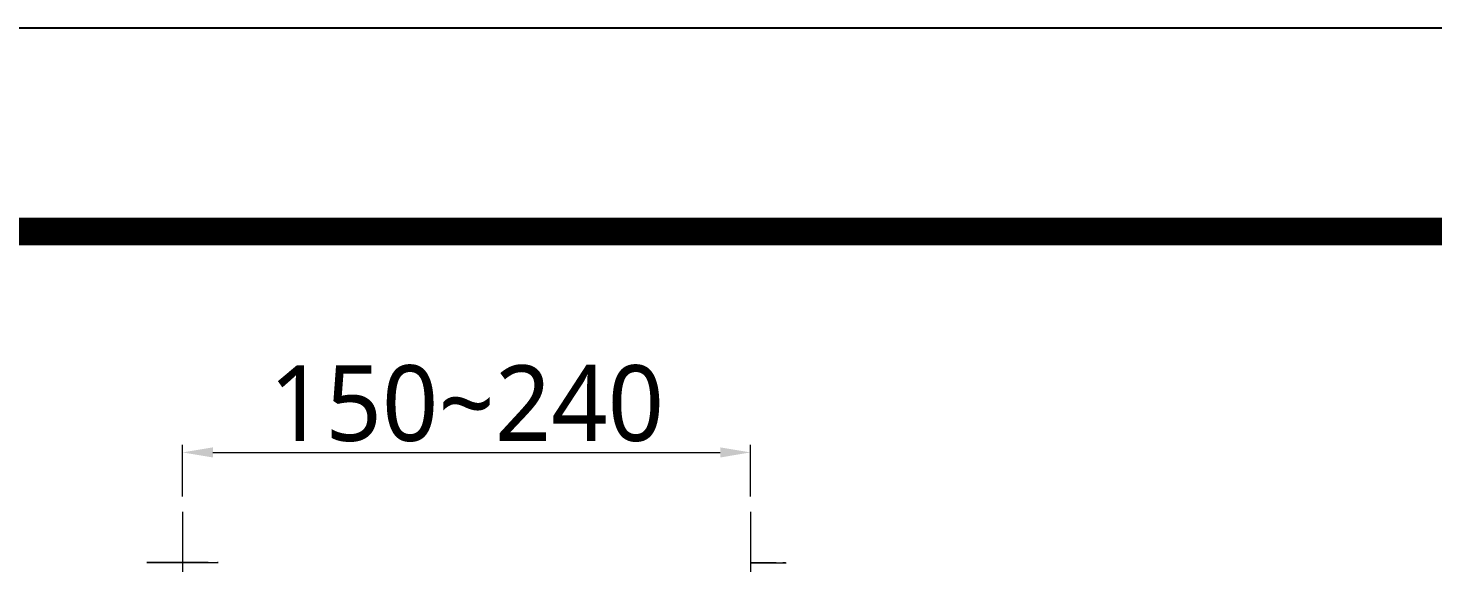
# Model space of a CAD drawing. Extents: x 16539 to 19738, y -91 to 2224.
# Drawn here: x 17395.5 to 17766.4, y 2083.2 to 2224.5 of the extents above; entities that cross this region are included whole.
import ezdxf

# ---------------------------------------------------------------- set-up
doc = ezdxf.new("R2010")
doc.units = 0
doc.header["$LTSCALE"] = 10
doc.header["$MEASUREMENT"] = 0
doc.header["$PDMODE"] = 3
doc.header["$PDSIZE"] = -10
doc.linetypes.add('CENTER2', pattern=[28.575, 19.05, -3.175, 3.175, -3.175])
doc.layers.get('0').update_dxf_attribs({"linetype": 'CONTINUOUS'})
doc.layers.get('DEFPOINTS').update_dxf_attribs({"linetype": 'CONTINUOUS'})
doc.layers.add('1', color=7, linetype='CONTINUOUS')
doc.layers.add('Cneter', color=1, linetype='CENTER2', lineweight=13)
doc.styles.add('Daelim Dimension', font='NanumGothic.ttf')
doc.dimstyles.new('DEFAULT', dxfattribs={"dimscale": 2, "dimtxt": 2, "dimasz": 2, "dimexe": 0, "dimexo": 2, "dimgap": 1, "dimtad": 1, "dimdec": 1, "dimzin": 9, "dimdsep": 46, "dimtxsty": 'Daelim Dimension', "dimcen": 0.5, "dimclrd": 5, "dimclre": 5, "dimclrt": 256, "dimadec": 1, "dimazin": 0, "dimtfac": 1, "dimtdec": 1, "dimtix": 1, "dimtmove": 0, "dimatfit": 3, "dimfxl": 1, "dimtolj": 1, "dimtzin": 1, "dimlwd": 9, "dimlwe": 9, "dimarcsym": 0})

# ---------------------------------------------------------------- blocks, each defined once
blk = doc.blocks.new('*D23')
at = {"color": 5, "lineweight": 9, "ltscale": 0.5, "transparency": 16777216}
for p, q in [((17436.26, 2100.75), (17436.26, 2114.42)), ((17444.26, 2112.42), (17578.26, 2112.42)), ((17586.26, 2100.75), (17586.26, 2114.42))]:
    blk.add_line(p, q, dxfattribs=at)
at = {"color": 5, "ltscale": 0.5, "transparency": 16777216}
for points in [[(17444.26, 2113.75), (17444.26, 2111.08), (17436.26, 2112.42)], [(17578.26, 2113.75), (17578.26, 2111.08), (17586.26, 2112.42)]]:
    blk.add_solid(points, dxfattribs=at)
at = {"layer": 'DEFPOINTS', "color": 0, "ltscale": 0.5, "transparency": 16777216}
for p in [(17586.26, 2112.42), (17436.26, 2096.75), (17586.26, 2096.75)]:
    blk.add_point(p, dxfattribs=at)
at = {"color": 7, "ltscale": 0.5, "transparency": 16777216, "insert": (17511.26, 2125.3), "char_height": 20, "attachment_point": 5, "style": 'Daelim Dimension'}
blk.add_mtext('\\A1;150~240', dxfattribs=at)

msp = doc.modelspace()

# ---------------------------------------------------------------- linework, layer by layer
at = {"ltscale": 0.5}
msp.add_lwpolyline([(16578.91, -90.54), (19738.43, -90.54), (19738.43, 2224.5), (16578.91, 2224.5)], close=True, dxfattribs=at)
at = {"color": 5, "linetype": 'ByBlock', "lineweight": 200, "const_width": 7.28}
msp.add_lwpolyline([(16629.71, 8.59), (19687.31, 8.59), (19687.31, 2170.75), (16629.71, 2170.75)], close=True, dxfattribs=at)
at = {"layer": '1', "color": 7, "linetype": 'Continuous', "lineweight": 18}
for centre, major_axis, start_param, end_param in [((17436.25, 2083.35), (-9.4, -0.01), 4.713949, 7.855541), ((17436.25, 2083.35), (-9.25, -0.01), 0.00031, 1.572356), ((17436.25, 2083.35), (-9.25, -0.01), 4.713949, 6.136648), ((17436.25, 2083.35), (6.75, 0.01), 1.572356, 3.141793), ((17436.25, 2083.35), (6.75, 0.01), 0.000207, 1.572356), ((17436.25, 2083.35), (-9.25, -0.01), 1.572356, 2.995056), ((17436.25, 2083.35), (-9.4, -0.01), 1.572356, 3.14189), ((17436.25, 2083.35), (-9.4, -0.01), 2.382615, 3.320456), ((17586.25, 2083.23), (6.75, 0.01), 4.713949, 7.855541), ((17586.25, 2083.23), (-9.25, -0.01), 1.572356, 2.995056), ((17586.25, 2083.23), (-9.4, -0.01), 1.572356, 3.14189), ((17586.25, 2083.23), (-9.4, -0.01), 3.320456, 3.575661)]:
    msp.add_ellipse(centre, major_axis=major_axis, ratio=0.000002, start_param=start_param, end_param=end_param, dxfattribs=at)
at = {"layer": 'Cneter', "lineweight": 5, "ltscale": 0.5}
for p, q in [((17436.26, 2096.75), (17436.26, 2009.68)), ((17586.26, 2096.75), (17586.26, 2009.68))]:
    msp.add_line(p, q, dxfattribs=at)

# ---------------------------------------------------------------- dimensions: what is measured, and where the dimension line sits
at = {"color": 5, "ltscale": 0.5}
dim = msp.add_linear_dim(base=(17586.26, 2112.42), p1=(17436.26, 2096.75), p2=(17586.26, 2096.75), text='<>~240', dimstyle='DEFAULT', override={"dimtxt": 10, "dimasz": 4, "dimexe": 1, "dimdec": 0, "dimclrt": 7}, dxfattribs=at)
dim.commit()
dim.dimension.update_dxf_attribs({"geometry": '*D23', "text_midpoint": (17511.26, 2125.3)})

doc.saveas('drawing.dxf')
